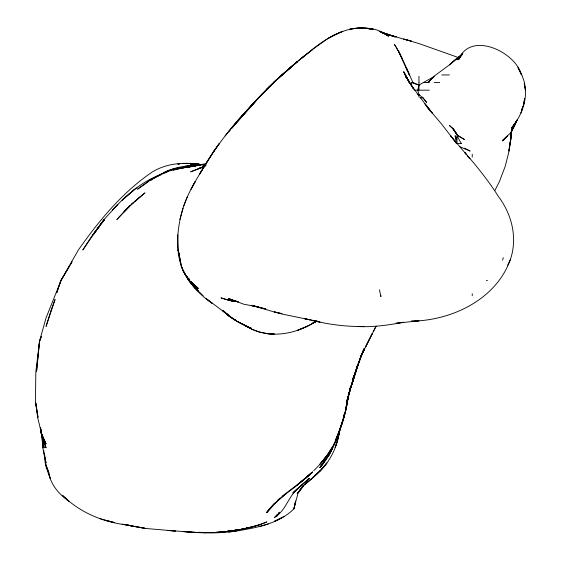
<?xml version="1.0" encoding="UTF-8"?>
<svg xmlns="http://www.w3.org/2000/svg" width="561" height="561" viewBox="0 0 561 561"><rect width="100%" height="100%" fill="white"/><g stroke="black" fill="none" stroke-linecap="round" stroke-linejoin="round"><path stroke-width="0.84" d="M511.716 130.755L511.464 135.832L510.23 143.146L511.52 130.755M510.293 143.441L508.813 151.056L510.65 139.219L509.079 151.056L505.23 166.273L499.444 181.498L495.068 190.158M190.649 281.229L198.257 288.564C173.026 270.788 174.92 234.512 183.04 208.187C188.012 192.22 197.227 178.075 205.866 163.903M510.293 143.455L511.653 130.755L510.994 135.832L511.555 130.755L510.51 135.832L512.228 129.065M350.534 387.279L345.443 409.81L348.465 395.435C346.495 410.982 341.817 426.108 335.639 440.476M348.444 395.435L347.21 402.202M338.9 432.643L341.242 425.792L335.478 440.722C340.92 428.408 345.029 415.463 347.413 402.202L343.9 417.426L336.102 440.252L339.005 432.643C334.489 445.048 329.005 457.439 320.029 467.306L323.557 463.084L320.029 467.488L326.558 458.057L320.029 467.565L326.537 458.021M346.628 402.202L350.611 387.56L347 402.202L350.569 387.413M293.992 508.75L295.549 501.141L293.992 508.75C280.921 521.947 261.707 526.66 243.923 529.731C223.916 533.763 203.355 533.441 183.117 531.576L198.257 532.557L167.816 530.44M502.684 260.234L503.217 257.604M348.872 394.593L350.471 386.978L346.915 402.202M293.894 508.75L297.933 493.526L303.319 485.917L297.197 493.526L303.508 485.917L311.783 478.449L304.805 484.508L312.421 478.126L320.058 470.735L312.414 477.916C327 466.962 336.376 450.532 339.349 432.643L337.477 440.252L340.962 425.147M339.363 432.643L340.429 427.573M343.69 417.426L344.44 414.039L343.549 417.426M461.864 54.55L449.41 64.887L434.186 76.128L427.861 82.558L434.186 76.464L418.962 85.062L417.742 90.167L418.962 94.669L423.022 97.782L426.577 102.397L422.791 97.782M350.471 388.969L348.486 394.593L357.82 364.741L350.92 386.978L353.514 379.369M351.095 386.978L348.718 394.593L352.869 380.218M348.816 394.593L350.471 388.331L346.495 402.202L350.471 388.598M343.9 417.426L345.927 409.81M343.479 418.169L341.544 425.035L342.862 420.862M179.85 219.547L183.04 208.187M341.277 425.035L343.318 418.183M183.777 205.873L187.339 196.715M353.43 379.369L350.997 386.978L357.806 364.608L353.612 379.369L350.653 387.413L353.612 379.369L358.079 364.152L352.82 379.369L355.765 371.761L352.596 379.369C357.427 369.559 359.068 358.542 364.299 348.928L360.807 356.537L364.215 348.928L360.863 356.537L358.206 364.461L364.019 348.928M56.731 292.793L60.861 280.43L69.788 265.542M338.704 432.643L341.018 425.792M56.773 292.793L61.037 280.43L78.372 249.989C99.024 220.592 122.586 192.016 152.592 171.778C167.711 162.767 185.551 161.94 202.486 164.703M399.516 322.813L396.136 323.241L418.962 320.836L411.353 321.151C451.486 320.682 496.036 299.588 510.293 259.75C517.761 238.102 511.976 214.702 498.575 196.715C488.638 180.93 476.885 166.351 464.627 152.333L466.71 154.864L450.658 135.832L456.773 143.77L441.795 124.304L426.577 106.309L432.159 112.999L426.479 105.517L430.778 111.639M363.086 351.214L352.708 379.369C357.385 369.496 359.026 358.479 364.398 348.928L360.674 356.537L376.143 326.095L373.303 331.635M507.41 135.832L502.684 140.944L507.656 135.832L502.684 140.313L510.293 133.146L513.455 128.224L517.368 119.304M335.247 442.271L328.711 455.476L323.592 463.084M507.663 265.213L510.293 259.75M335.541 440.252C330.941 452.054 322.652 461.871 313.774 470.7M516.849 120.608L512.144 128.224L516.821 120.608L512.894 128.224L516.821 120.608L511.387 128.224C520.811 116.842 527.48 101.394 524.886 86.471M70.686 264.056L72.025 261.819L61.037 280.43L46.044 317.905L39.501 341.319L35.841 371.761L35.441 402.202L38.008 417.426L35.834 403.05L37.622 417.426L41.332 432.643L40.49 427.573M219.33 143.441L213.72 151.428L199.751 173.882C219.021 139.465 245.697 110.061 273.747 82.628L266.384 89.802L274.154 82.362L268.775 87.516M331.789 447.867L326.986 455.476M331.993 447.867L327.133 455.476L320.029 464.164L326.481 456.107L320.969 463.084M462.58 53.498L458.596 59.725C470.02 30.42 515.552 51.64 521.478 74.95L518.259 68.098M279.343 512.207L276.65 516.358L278.985 512.768M204.393 166.273L214 151.056L213.72 151.428L219.435 143.441M277.022 515.04L276.068 516.358L277.148 514.977M269.112 509.402L266.755 512.649L277.225 501.141L286.068 493.526L274.364 503.841L277.225 501.141M462.453 53.498L457.916 59.725L462.082 54.655M94.465 232.997L82.797 249.989L91.709 236.265L104.325 219.547L92.888 234.771L104.122 219.547L93.259 234.771L104.037 219.547L117.887 204.33L112.438 210.08C125.937 195.523 141.267 181.785 160.208 174.864L148.16 181.498L137.48 189.19L148.56 181.498M95.482 231.658L99.045 226.946M102.095 222.913L104.136 220.221M225.15 135.832L236.314 122.074M299.847 489.914L303.024 485.917L301.278 487.74M229.19 131.274L230.171 130.054M277.358 514.458L274.364 517.579C285.493 511.008 288.081 497.439 297.197 489.052M381.676 32.482L388.521 34.649L380.912 31.886L388.521 34.929L379.222 31.325L380.912 31.76L388.521 36.22C381.964 31.178 374.026 28.12 365.688 28.274L373.268 29.291C350.793 23.793 329.251 35.736 312.414 49.473C290.864 66.64 269.462 84.395 251.686 105.566L258.831 97.432L231.637 128.224L251.461 105.321L267.583 88.659M231.665 128.224L258.88 97.502L243.923 113.932L251.601 105.461M269.582 508.75L274.364 503.196M237.584 120.608L244.33 113.42M461.787 54.655L457.019 59.725L462.811 53.779M462.664 53.814L457.019 59.249L462.089 54.494M301.804 487.579L303.536 485.917M131.428 204.33L144.983 192.865L129.766 205.796L116.821 219.547L129.766 205.859L123.946 211.939L133.497 202.591M282.59 495.931L305.17 478.617L312.414 472.11L296.762 485.588L281.973 496.857M293.382 492.39L309.342 478.309L292.933 492.958L309.342 478.309M134.787 201.441L140.152 196.715M290.093 67.783L297.197 61.703L273.943 82.165L297.197 61.689L312.414 49.641L299.581 59.725L304.805 55.525M282.022 74.992L290.107 67.881M277.709 500.089L280.149 497.993M305.17 478.617L312.414 472.383L297.197 484.97M134.871 189.106L122.151 200.179L136.372 187.977M462.727 53.695L457.019 58.456L462.089 54.466M312.414 49.473L327.638 38.716L335.247 34.502M281.973 517.698L274.364 521.351L284.217 516.358M251.531 328.886L244.47 325.008C251.377 329.7 259.385 332.617 267.646 333.704C284.967 335.843 302.337 330.212 316.86 320.976M327.638 38.716L330.794 36.893M307.673 326.095L297.197 330.506L307.645 326.095L316.116 321.383M312.414 323.522L316.986 320.976M150.572 180.397L152.592 179.296M316.222 321.313L312.414 323.136M162.367 173.882L152.592 178.721C165.832 169.829 181.995 167.732 197.416 165.502L175.425 169.233M153.356 177.984L160.208 174.864M198.257 168.735L204.323 166.547L190.649 171.841L205.2 166.028L198.257 168.735L204.569 166.547M167.816 170.817L175.425 168.335L164.787 172.066C177.129 166.252 190.775 165.229 204.176 164.359L185.41 166.273M164.703 173.026L167.038 172.171M205.866 532.768L198.257 532.319L213.482 532.655L225.326 531.583L221.09 531.996C236.616 530.65 252.366 528.118 266.755 521.919C253.972 527.487 240.08 530.103 226.272 531.484L236.314 530.271L251.531 527.256L243.923 528.672M268.221 523.974L259.14 526.625M173.146 170.256L183.04 167.795L192.086 166.498M259.14 524.942L243.923 528.799L251.531 527.095M175.425 168.517L180.502 167.311L177.963 167.921M350.471 29.06L358.079 28.148L365.688 28.26L371.999 29.284C364.559 27.594 356.824 27.734 349.377 29.284M188.047 166.273L190.649 165.846L183.04 167.227L198.257 164.759L204.176 164.415L198.257 164.422L204.176 164.436M205.866 163.693L191.364 166.4L197.395 165.509M231.237 530.741L232.927 530.447M234.617 530.152L236.314 529.865M192.858 166.379L195.172 166.007M241.384 529.072L243.074 528.806M193.096 166.379L194.821 166.112M228.699 531.323L236.314 530.271M226.455 531.477L236.314 530.075M183.04 167.788L192.241 166.512M236.314 531.036L228.699 532.017M191.49 165.733L200.796 164.759M199.106 165.25L200.796 165.032M401.206 322.596L403.745 322.273C388.717 325.043 373.395 327.351 358.079 326.53L363.998 326.397C346.684 326.881 329.237 324.553 312.414 320.457L320.029 322.007L304.805 318.788L309.882 319.784M213.482 532.557L226.069 531.583L221.09 532.024M221.09 532.073L225.459 531.583M226.167 531.484L228.699 531.204M213.482 532.55L219.4 532.123M198.257 164.759L204.176 164.555L190.649 164.029L201.637 164.661L198.257 164.177M449.403 74.936L441.795 74.95M411.353 85.938L411.353 82.558L412.973 82.558L418.962 85.146M424.011 82.558L426.29 82.558M426.577 82.558L429.537 82.558M434.186 82.558L439.705 82.558M429.256 90.167L414.551 90.167L409.46 82.558L418.962 95.77M419.698 97.782L422.854 97.782M486.331 280.43L487.46 280.43M267.52 333.704L274.364 334.061L267.646 333.704M167.816 530.482L175.425 531.022L144.983 528.406L122.151 524.219L128.918 525.159C104.339 522.754 80.223 512.873 62.516 495.391L68.877 501.141C59.431 494.662 51.086 485.118 48.856 473.666M238.004 301.881L228.699 299.048L238.004 301.811L228.699 300.254L221.09 297.926L228.699 300.254L236.314 301.355L228.699 300.437L236.314 301.355L228.699 300.24M238.004 301.776L228.699 300.051L236.314 301.643L228.699 298.529L243.923 304.258L258.298 306.916L251.531 305.584L265.907 308.992L251.531 305.289L274.364 312.014L281.973 313.662L274.364 311.916L281.973 314.041L312.414 320.282M266.755 333.465L259.14 331.993L251.531 329.118M417.272 94.297L418.962 94.669M383.451 33.176L388.521 34.375L394.797 36.893L381.676 32.461M383.451 33.19L418.962 43.562L457.019 57.054M106.934 520.692L114.542 522.586L99.318 518.483M411.353 82.558L418.962 85.062M459.298 146.526L470.118 151.056L464.627 148.23M246.174 326.095L244.484 325.008L251.531 328.781L245.9 326.095L251.531 328.311C240.767 324.749 231.49 317.975 222.801 310.878M224.4 311.93L223.166 310.878L228.699 315.871L236.314 320.661L232.647 318.487L226.195 313.445M458.071 135.832L464.627 139.619L457.019 134.836L452.958 128.224L458.071 135.832L457.019 134.836M232.485 318.487L228.699 315.857L224.737 311.979L228.699 315.871M224.765 312.386L228.699 315.408L205.866 298.389L212.072 303.263C203.054 297.057 195.053 289.49 188.875 280.43L195.165 288.045L203.061 295.654M224.323 311.902L223.075 310.878L224.323 311.93M195.165 288.045L198.257 291.054L190.649 282.758M181.224 265.991C184.211 274.189 189.19 281.552 194.962 288.045L188.72 280.43L183.04 270.647L181.224 265.998M420.512 97.782L430.792 111.618M396.136 47.061L394.46 44.508L399.095 52.117L407.391 71.142M411.353 85.314L413.401 88.778L405.133 74.95L409.74 82.558L405.421 74.95L405.989 77.481M183.04 270.704L188.713 280.43M396.55 47.783L403.745 61.864L412.973 82.558M517.901 67.334L521.884 74.95L524.507 82.558L525.51 90.167L524.886 86.787M456.345 138.504L455.006 135.832L456.444 139.857M405.421 74.95L409.158 82.558L403.745 71.766L405.238 74.95M41.051 429.165L41.17 432.643L46.044 447.867L41.128 432.643L40.336 427.573M48.961 473.666L50.16 478.309L46.044 466.969L45.336 463.084L48.947 473.077L45.238 463.084L43.695 450.406M379.425 289.764L380.912 296.629L380.912 295.654M180.923 265.213L178.181 249.989L177.802 234.771M178.174 249.989L180.326 260.984L178.181 249.989L179.751 257.604M524.577 84.907L524.262 83.344L524.577 85.097M41.17 432.643L44.158 447.867L41.163 432.643L43.183 447.867L43.015 445.329M180.663 262.674L180.993 264.364L180.614 262.674M44.424 453.786L46.044 463.084L42.79 447.867L42.517 441.1M405.561 74.95L405.954 77.481M42.734 441.1L42.902 443.639M455.798 135.832L455.911 142.599M472.236 154.247L472.236 157.08M472.236 293.747L472.236 295.654M418.962 76.352L418.962 82.558M418.962 82.776L418.962 90.167M418.962 94.521L418.962 96.969M510.938 135.832L510.798 137.522L510.938 135.832M39.501 341.319L36.535 371.761L39.543 341.319L41.311 336.593L39.543 341.319M524.619 98.624L523.483 105.391L524.612 98.624M348.528 395.435L347.133 402.202L348.556 395.435M344.384 414.039L343.591 417.419L344.391 414.039M357.771 364.152L355.99 371.761L357.771 364.152M522.782 106.232L521.071 112.999L522.775 106.232M512.228 128.981L510.293 135.832L512.27 128.981M361.992 353.493L361.053 356.537L361.978 353.493M50.974 310.878L46.044 326.432L55.055 299.42L50.974 310.878M337.54 440.252L335.141 447.566L337.561 440.252M358.184 364.475L355.737 371.761L358.184 364.475M363.016 351.214L360.989 356.537L363.002 351.214M338.388 433.408L335.892 439.494L338.381 433.408M364.124 348.928L360.905 356.537L364.124 348.928M372.174 333.704L365.688 346.726L372.174 333.704M332.624 447.867L328.711 455.476L332.624 447.867M364.636 348.928L360.555 356.537L364.678 348.928M195.277 181.498L191.077 189.106L195.277 181.498M205.873 164.043L204.548 166.28L205.873 164.043M244.217 113.343L238.018 120.608L244.252 113.371M326.811 463.084L320.135 470.812L326.811 463.084M269.897 508.75L266.755 512.319L269.925 508.75M273.747 82.691L266.384 89.802L273.747 82.691M312.414 472.06L297.197 485.216L312.414 472.06M281.973 74.943L274.02 82.229L290.303 67.881L281.98 74.957M457.019 58.183L449.41 64.852L457.019 58.211M297.197 61.899L290.731 67.334L297.197 61.899M152.592 178.321L149.086 180.39L152.592 178.335M335.247 34.459L330.92 36.893L342.862 31.262L335.247 34.459M167.816 171.343L161.687 173.882L167.816 171.378M205.866 165.299L202.269 166.273L205.866 165.306M198.257 164.85L190.649 165.649L198.257 164.878M179.653 163.903L177.963 164.071L179.653 163.903M461.282 143.441L457.019 143.441L457.019 135.832L461.282 143.441M232.647 318.487L236.314 320.787L232.647 318.487M190.649 163.475L183.04 163.426L190.649 163.517M198.257 164.226L190.649 164.149L201.637 164.632L198.257 164.24M198.257 164.324L190.649 163.91L201.637 164.668L198.257 164.324M144.983 528.266L129.766 525.587L144.983 528.266M380.912 31.76L379.222 31.367L380.912 31.774L388.521 35.743L380.912 31.76M411.353 41.065L403.745 39.095L411.353 41.107M396.136 36.865L388.521 34.817L396.136 36.893M243.923 324.742L236.314 320.948L243.923 324.742M228.699 315.626L226.195 313.515L228.699 315.626M197.893 288.045L190.649 281.727L197.893 288.045M452.496 128.224L449.41 125.433L452.425 128.224L457.019 134.556L452.496 128.224M469.83 158.665L467.748 156.133L469.83 158.665M426.15 105.391L425.105 104.009L426.15 105.391M189.457 279.708L188.531 278.256L189.457 279.687M189.359 280.43L186.918 276.531L189.323 280.43M405.533 74.95L403.745 72.046L405.47 74.95M402.588 59.725L399.032 52.117L402.588 59.725M46.044 443.835L41.072 432.643L46.044 443.835M409.32 74.95L406.164 67.334L409.32 74.95"/></g></svg>
